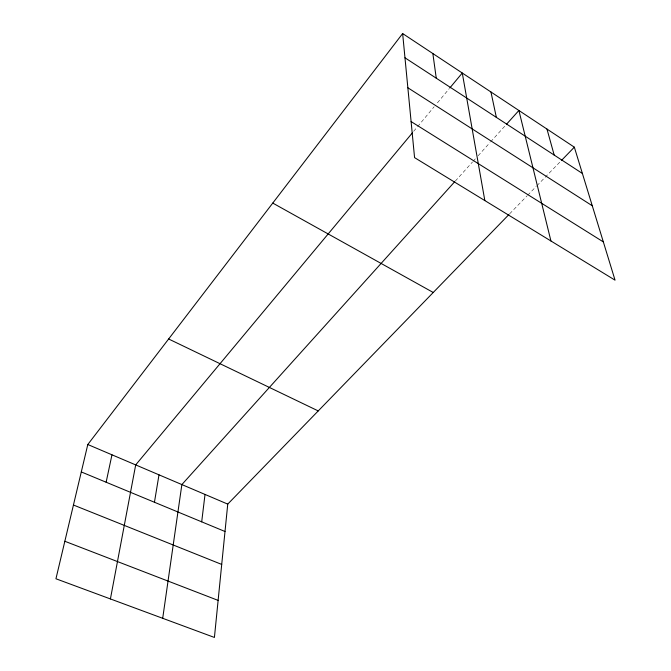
<?xml version="1.0" encoding="UTF-8"?>
<svg xmlns="http://www.w3.org/2000/svg" width="671" height="671" viewBox="0 0 671 671"><rect width="100%" height="100%" fill="white"/><g stroke="black" fill="none" stroke-linecap="round" stroke-linejoin="round"><path stroke-width="0.5" stroke-dasharray="3.35 2.52" d="M413.671 131.331L416.968 127.373M417.63 126.584L434.129 106.781M437.433 102.822L449.201 88.706M455.315 181.069L472.543 161.946M473.24 161.174L475.328 158.851M478.113 155.764L489.956 142.613M490.652 141.841L505.825 124.999M509.633 213.814L526.97 195.966M527.683 195.236L536.23 186.437M536.943 185.699L560.62 161.317"/><path stroke-width="1.01" d="M508.912 214.561L227.746 504.114L214.418 637.45L55.945 578.771L87.8 444.512L402.642 33.55L574.342 147.175L615.055 280.176L414.569 157.626L402.642 33.55M201.694 521.837L205.016 494.435M162.701 618.301L181.866 484.579L454.628 181.824M154.447 502.252L158.993 474.833M110.413 598.943L135.693 464.911L412.329 132.942M106.135 482.231L111.965 454.804M449.855 87.918L462.277 73.013L484.839 200.579M506.521 124.236L518.901 110.489L550.933 240.981M561.342 160.57L574.342 147.175M64.844 541.271L218.125 600.394M73.441 505.02L221.715 564.428M81.292 471.931L225.011 531.499M87.8 444.512L227.746 504.114M168.639 338.989L318.239 410.929M272.762 203.078L433.248 292.489M411.105 121.577L603.346 241.912M407.859 87.775L592.275 205.762M404.974 57.798L582.394 173.462M546.982 129.067L554.179 155.068M490.954 91.986L496.347 117.366M432.854 53.537L436.259 78.188"/></g></svg>
